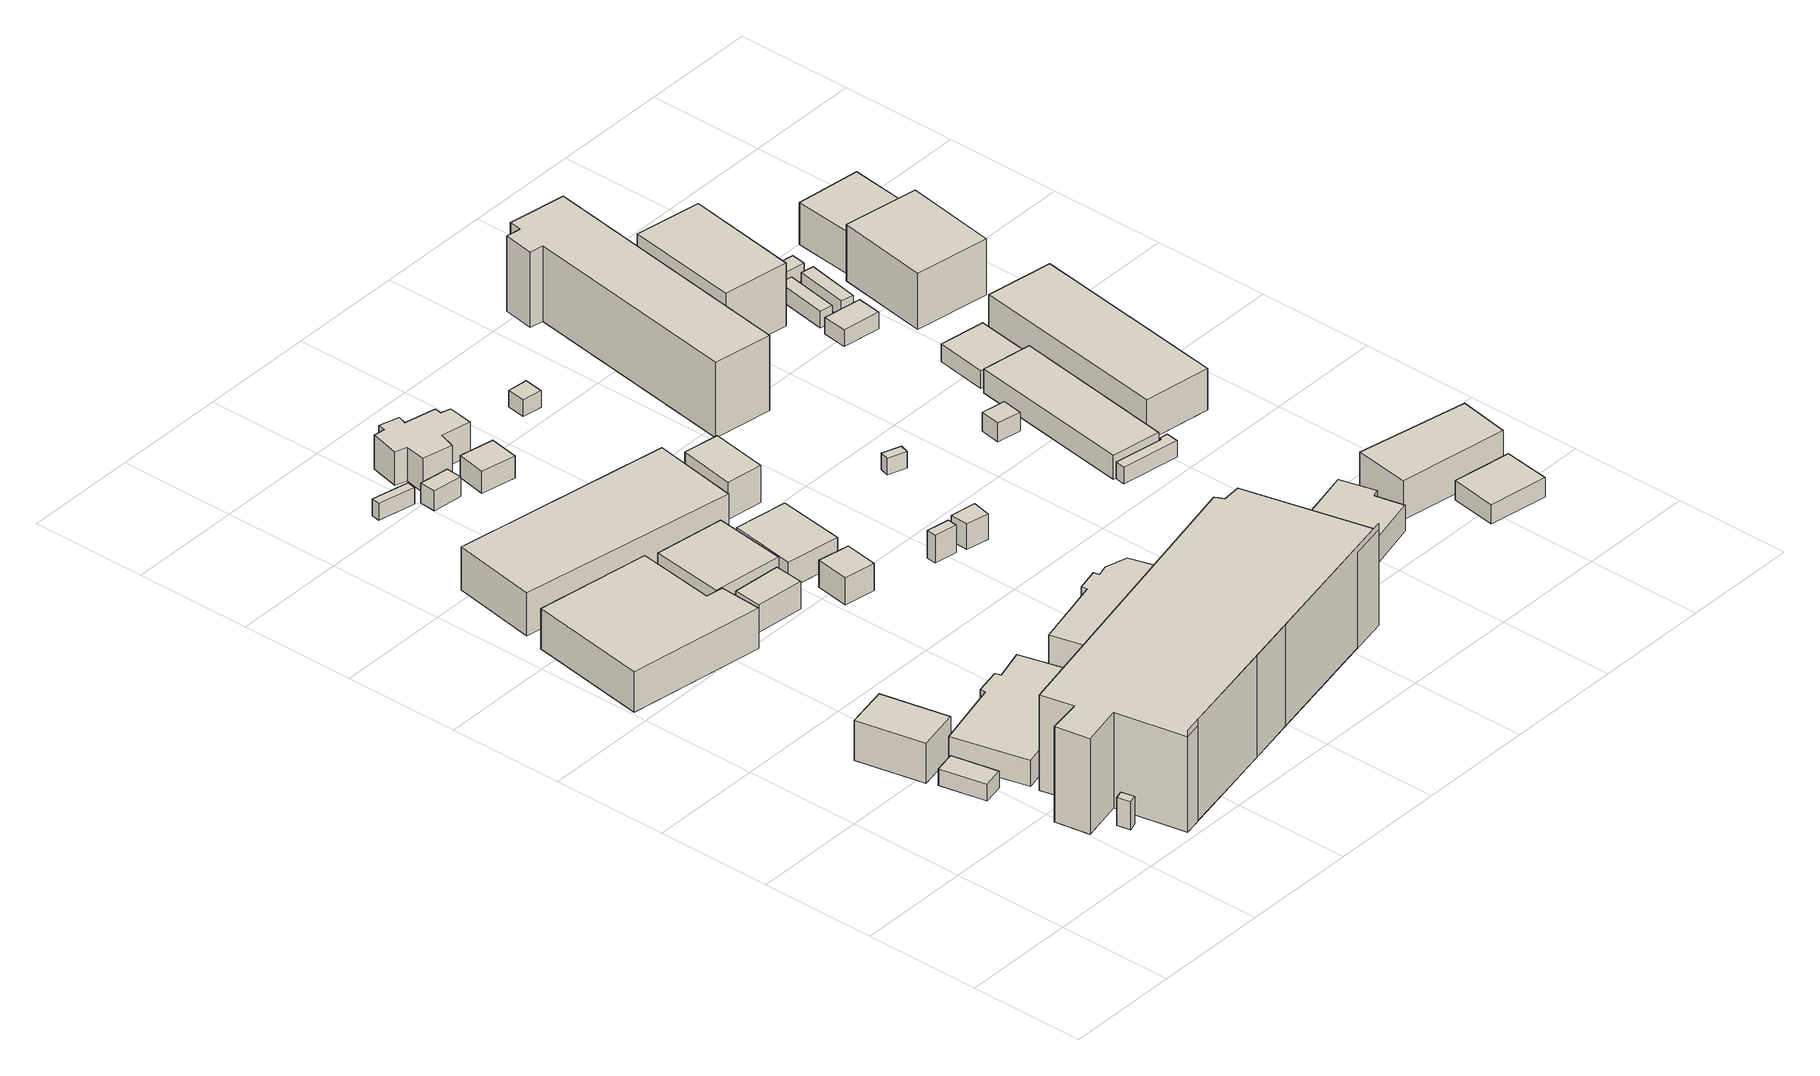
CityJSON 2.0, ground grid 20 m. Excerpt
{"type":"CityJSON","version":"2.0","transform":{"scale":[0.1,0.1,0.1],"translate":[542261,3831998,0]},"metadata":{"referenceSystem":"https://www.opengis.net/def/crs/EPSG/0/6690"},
"CityObjects":{
"building1":{"type":"Building","attributes":{"計測周辺長":23.93,"1/2500図郭":85,"区名":"大正区","町丁目名称":"船町２丁目","街区番号":1,"class":"3001","usage":"441","storeysAboveGround":2,"BuildingDetailAttribute.buildingRoofEdgeArea":31.12,"BuildingDetailAttribute.buildingStructureType":"610","BuildingDetailAttribute.buildingStructureOrgType":"2","BuildingDetailAttribute.detailedUsage":"1520","BuildingDetailAttribute.specifiedBuildingCoverageRate":0.6,"BuildingDetailAttribute.surveyYear":2017,"BuildingTsunamiRiskAttribute.description":"1","BuildingTsunamiRiskAttribute.rank":"2","BuildingTsunamiRiskAttribute.depth":1.37,"BuildingHighTideRiskAttribute.description":"1","BuildingHighTideRiskAttribute.rank":"3","BuildingHighTideRiskAttribute.depth":4.27,"BuildingIDAttribute.prefecture":"27","BuildingIDAttribute.city":"27108"},"geometry":[{"type":"Solid","lod":"1","boundaries":[[[[0,1,2,3]],[[2,4,5,3]],[[1,6,4,2]],[[0,7,6,1]],[[3,5,7,0]],[[4,6,7,5]]]]}]},
"building2":{"type":"Building","attributes":{"class":"3001","measuredHeight":5,"BuildingDetailAttribute.specifiedBuildingCoverageRate":0.6,"BuildingDetailAttribute.surveyYear":2017,"BuildingTsunamiRiskAttribute.description":"1","BuildingTsunamiRiskAttribute.rank":"2","BuildingTsunamiRiskAttribute.depth":1.36,"BuildingHighTideRiskAttribute.description":"1","BuildingHighTideRiskAttribute.rank":"3","BuildingHighTideRiskAttribute.depth":4.26,"BuildingIDAttribute.prefecture":"27","BuildingIDAttribute.city":"27108"},"geometry":[{"type":"Solid","lod":"1","boundaries":[[[[8,9,10,11]],[[10,12,13,11]],[[9,14,12,10]],[[8,15,14,9]],[[11,13,15,8]],[[12,14,15,13]]]]}]},
"building3":{"type":"Building","attributes":{"計測周辺長":39.22,"1/2500図郭":85,"区名":"大正区","町丁目名称":"船町２丁目","街区番号":1,"class":"3001","usage":"441","measuredHeight":7.2,"storeysAboveGround":2,"BuildingDetailAttribute.buildingRoofEdgeArea":91.5,"BuildingDetailAttribute.buildingStructureType":"610","BuildingDetailAttribute.buildingStructureOrgType":"2","BuildingDetailAttribute.detailedUsage":"1520","BuildingDetailAttribute.specifiedBuildingCoverageRate":0.6,"BuildingDetailAttribute.surveyYear":2017,"BuildingTsunamiRiskAttribute.description":"1","BuildingTsunamiRiskAttribute.rank":"2","BuildingTsunamiRiskAttribute.depth":1.56,"BuildingHighTideRiskAttribute.description":"1","BuildingHighTideRiskAttribute.rank":"3","BuildingHighTideRiskAttribute.depth":4.46,"BuildingIDAttribute.prefecture":"27","BuildingIDAttribute.city":"27108"},"geometry":[{"type":"Solid","lod":"1","boundaries":[[[[16,17,18,19]],[[18,20,21,19]],[[17,22,20,18]],[[16,23,22,17]],[[19,21,23,16]],[[20,22,23,21]]]]}]},
"building4":{"type":"Building","attributes":{"計測周辺長":89.55,"1/2500図郭":85,"区名":"大正区","町丁目名称":"船町１丁目","街区番号":3,"class":"3001","usage":"441","measuredHeight":7.2,"storeysAboveGround":1,"BuildingDetailAttribute.buildingRoofEdgeArea":453.62,"BuildingDetailAttribute.buildingStructureType":"610","BuildingDetailAttribute.buildingStructureOrgType":"2","BuildingDetailAttribute.detailedUsage":"1520","BuildingDetailAttribute.specifiedBuildingCoverageRate":0.6,"BuildingDetailAttribute.surveyYear":2017,"BuildingTsunamiRiskAttribute.description":"1","BuildingTsunamiRiskAttribute.rank":"2","BuildingTsunamiRiskAttribute.depth":1.7,"BuildingHighTideRiskAttribute.description":"1","BuildingHighTideRiskAttribute.rank":"3","BuildingHighTideRiskAttribute.depth":4.48,"BuildingIDAttribute.prefecture":"27","BuildingIDAttribute.city":"27108"},"geometry":[{"type":"Solid","lod":"1","boundaries":[[[[24,25,26,27,28,29]],[[28,30,31,29]],[[27,32,30,28]],[[26,33,32,27]],[[25,34,33,26]],[[24,35,34,25]],[[29,31,35,24]],[[30,32,33,34,35,31]]]]}]},
"building5":{"type":"Building","attributes":{"計測周辺長":74.8,"1/2500図郭":85,"区名":"大正区","町丁目名称":"船町２丁目","街区番号":1,"class":"3001","usage":"441","measuredHeight":4.7,"storeysAboveGround":1,"BuildingDetailAttribute.buildingRoofEdgeArea":314.78,"BuildingDetailAttribute.buildingStructureType":"610","BuildingDetailAttribute.buildingStructureOrgType":"2","BuildingDetailAttribute.detailedUsage":"1520","BuildingDetailAttribute.specifiedBuildingCoverageRate":0.6,"BuildingDetailAttribute.surveyYear":2017,"BuildingTsunamiRiskAttribute.description":"1","BuildingTsunamiRiskAttribute.rank":"2","BuildingTsunamiRiskAttribute.depth":1.48,"BuildingHighTideRiskAttribute.description":"1","BuildingHighTideRiskAttribute.rank":"3","BuildingHighTideRiskAttribute.depth":4.38,"BuildingIDAttribute.prefecture":"27","BuildingIDAttribute.city":"27108"},"geometry":[{"type":"Solid","lod":"1","boundaries":[[[[36,37,38,39,40,41,42,43]],[[42,44,45,43]],[[41,46,44,42]],[[40,47,46,41]],[[39,48,47,40]],[[38,49,48,39]],[[37,50,49,38]],[[36,51,50,37]],[[43,45,51,36]],[[44,46,47,48,49,50,51,45]]]]}]},
"building6":{"type":"Building","attributes":{"計測周辺長":26.89,"1/2500図郭":85,"区名":"大正区","町丁目名称":"船町１丁目","街区番号":3,"class":"3001","usage":"441","measuredHeight":5,"storeysAboveGround":1,"BuildingDetailAttribute.buildingRoofEdgeArea":41.88,"BuildingDetailAttribute.buildingStructureType":"610","BuildingDetailAttribute.buildingStructureOrgType":"2","BuildingDetailAttribute.detailedUsage":"1520","BuildingDetailAttribute.specifiedBuildingCoverageRate":0.6,"BuildingDetailAttribute.surveyYear":2017,"BuildingTsunamiRiskAttribute.description":"1","BuildingTsunamiRiskAttribute.rank":"2","BuildingTsunamiRiskAttribute.depth":1.67,"BuildingHighTideRiskAttribute.description":"1","BuildingHighTideRiskAttribute.rank":"3","BuildingHighTideRiskAttribute.depth":4.57,"BuildingIDAttribute.prefecture":"27","BuildingIDAttribute.city":"27108"},"geometry":[{"type":"Solid","lod":"1","boundaries":[[[[52,53,54,55]],[[54,56,57,55]],[[53,58,56,54]],[[52,59,58,53]],[[55,57,59,52]],[[56,58,59,57]]]]}]},
"building7":{"type":"Building","attributes":{"計測周辺長":107.49,"1/2500図郭":85,"区名":"大正区","町丁目名称":"船町１丁目","街区番号":3,"class":"3001","usage":"441","measuredHeight":7.7,"storeysAboveGround":2,"BuildingDetailAttribute.buildingRoofEdgeArea":584.16,"BuildingDetailAttribute.buildingStructureType":"610","BuildingDetailAttribute.buildingStructureOrgType":"2","BuildingDetailAttribute.detailedUsage":"1520","BuildingDetailAttribute.specifiedBuildingCoverageRate":0.6,"BuildingDetailAttribute.surveyYear":2017,"BuildingTsunamiRiskAttribute.description":"1","BuildingTsunamiRiskAttribute.rank":"2","BuildingTsunamiRiskAttribute.depth":1.62,"BuildingHighTideRiskAttribute.description":"1","BuildingHighTideRiskAttribute.rank":"3","BuildingHighTideRiskAttribute.depth":4.53,"BuildingIDAttribute.prefecture":"27","BuildingIDAttribute.city":"27108"},"geometry":[{"type":"Solid","lod":"1","boundaries":[[[[60,61,62,63]],[[62,64,65,63]],[[61,66,64,62]],[[60,67,66,61]],[[63,65,67,60]],[[64,66,67,65]]]]}]},
"building8":{"type":"Building","attributes":{"計測周辺長":16.38,"1/2500図郭":85,"区名":"大正区","町丁目名称":"船町１丁目","街区番号":3,"class":"3001","usage":"441","storeysAboveGround":1,"BuildingDetailAttribute.buildingRoofEdgeArea":10.12,"BuildingDetailAttribute.buildingStructureType":"610","BuildingDetailAttribute.buildingStructureOrgType":"2","BuildingDetailAttribute.detailedUsage":"1520","BuildingDetailAttribute.specifiedBuildingCoverageRate":0.6,"BuildingDetailAttribute.surveyYear":2017,"BuildingTsunamiRiskAttribute.description":"1","BuildingTsunamiRiskAttribute.rank":"2","BuildingTsunamiRiskAttribute.depth":1.6,"BuildingHighTideRiskAttribute.description":"1","BuildingHighTideRiskAttribute.rank":"3","BuildingHighTideRiskAttribute.depth":4.5,"BuildingIDAttribute.prefecture":"27","BuildingIDAttribute.city":"27108"},"geometry":[{"type":"Solid","lod":"1","boundaries":[[[[68,69,70,71]],[[70,72,73,71]],[[69,74,72,70]],[[68,75,74,69]],[[71,73,75,68]],[[72,74,75,73]]]]}]},
"building9":{"type":"Building","attributes":{"計測周辺長":641.02,"1/2500図郭":85,"区名":"大正区","町丁目名称":"船町２丁目","街区番号":1,"class":"3001","usage":"441","measuredHeight":17.2,"storeysAboveGround":3,"BuildingDetailAttribute.buildingRoofEdgeArea":15119.67,"BuildingDetailAttribute.buildingStructureType":"610","BuildingDetailAttribute.buildingStructureOrgType":"2","BuildingDetailAttribute.detailedUsage":"1520","BuildingDetailAttribute.specifiedBuildingCoverageRate":0.6,"BuildingDetailAttribute.surveyYear":2017,"BuildingTsunamiRiskAttribute.description":"1","BuildingTsunamiRiskAttribute.rank":"2","BuildingTsunamiRiskAttribute.depth":1.65,"BuildingHighTideRiskAttribute.description":"1","BuildingHighTideRiskAttribute.rank":"3","BuildingHighTideRiskAttribute.depth":4.53,"BuildingIDAttribute.prefecture":"27","BuildingIDAttribute.city":"27108"},"geometry":[{"type":"Solid","lod":"1","boundaries":[[[[76,77,78,79,80,81,82,83,84,85]],[[84,86,87,85]],[[83,88,86,84]],[[82,89,88,83]],[[81,90,89,82]],[[80,91,90,81]],[[79,92,91,80]],[[78,93,92,79]],[[77,94,93,78]],[[76,95,94,77]],[[85,87,95,76]],[[86,88,89,90,91,92,93,94,95,87]]]]}]},
"building10":{"type":"Building","attributes":{"計測周辺長":49.99,"1/2500図郭":85,"区名":"大正区","町丁目名称":"船町１丁目","街区番号":3,"class":"3001","usage":"441","measuredHeight":5.9,"storeysAboveGround":1,"BuildingDetailAttribute.buildingRoofEdgeArea":156.19,"BuildingDetailAttribute.buildingStructureType":"610","BuildingDetailAttribute.buildingStructureOrgType":"2","BuildingDetailAttribute.detailedUsage":"1520","BuildingDetailAttribute.specifiedBuildingCoverageRate":0.6,"BuildingDetailAttribute.surveyYear":2017,"BuildingTsunamiRiskAttribute.description":"1","BuildingTsunamiRiskAttribute.rank":"2","BuildingTsunamiRiskAttribute.depth":1.7,"BuildingHighTideRiskAttribute.description":"1","BuildingHighTideRiskAttribute.rank":"3","BuildingHighTideRiskAttribute.depth":4.6,"BuildingIDAttribute.prefecture":"27","BuildingIDAttribute.city":"27108"},"geometry":[{"type":"Solid","lod":"1","boundaries":[[[[96,97,98,99]],[[98,100,101,99]],[[97,102,100,98]],[[96,103,102,97]],[[99,101,103,96]],[[100,102,103,101]]]]}]},
"building11":{"type":"Building","attributes":{"計測周辺長":641.02,"1/2500図郭":85,"区名":"大正区","町丁目名称":"船町２丁目","街区番号":1,"class":"3001","usage":"441","measuredHeight":18.2,"storeysAboveGround":3,"BuildingDetailAttribute.buildingRoofEdgeArea":15119.67,"BuildingDetailAttribute.buildingStructureType":"610","BuildingDetailAttribute.buildingStructureOrgType":"2","BuildingDetailAttribute.detailedUsage":"1520","BuildingDetailAttribute.specifiedBuildingCoverageRate":0.6,"BuildingDetailAttribute.surveyYear":2017,"BuildingTsunamiRiskAttribute.description":"1","BuildingTsunamiRiskAttribute.rank":"2","BuildingTsunamiRiskAttribute.depth":1.59,"BuildingHighTideRiskAttribute.description":"1","BuildingHighTideRiskAttribute.rank":"3","BuildingHighTideRiskAttribute.depth":4.49,"BuildingIDAttribute.prefecture":"27","BuildingIDAttribute.city":"27108"},"geometry":[{"type":"Solid","lod":"1","boundaries":[[[[104,105,106,107]],[[106,108,109,107]],[[105,110,108,106]],[[104,111,110,105]],[[107,109,111,104]],[[108,110,111,109]]]]}]},
"building12":{"type":"Building","attributes":{"計測周辺長":16.13,"1/2500図郭":85,"区名":"大正区","町丁目名称":"船町１丁目","街区番号":3,"class":"3001","usage":"441","measuredHeight":3.6,"storeysAboveGround":1,"BuildingDetailAttribute.buildingRoofEdgeArea":14.62,"BuildingDetailAttribute.buildingStructureType":"610","BuildingDetailAttribute.buildingStructureOrgType":"2","BuildingDetailAttribute.detailedUsage":"1520","BuildingDetailAttribute.specifiedBuildingCoverageRate":0.6,"BuildingDetailAttribute.surveyYear":2017,"BuildingTsunamiRiskAttribute.description":"1","BuildingTsunamiRiskAttribute.rank":"2","BuildingTsunamiRiskAttribute.depth":1.6,"BuildingHighTideRiskAttribute.description":"1","BuildingHighTideRiskAttribute.rank":"3","BuildingHighTideRiskAttribute.depth":4.5,"BuildingIDAttribute.prefecture":"27","BuildingIDAttribute.city":"27108"},"geometry":[{"type":"Solid","lod":"1","boundaries":[[[[112,113,114,115]],[[114,116,117,115]],[[113,118,116,114]],[[112,119,118,113]],[[115,117,119,112]],[[116,118,119,117]]]]}]},
"building13":{"type":"Building","attributes":{"計測周辺長":22.85,"1/2500図郭":85,"区名":"大正区","町丁目名称":"船町１丁目","街区番号":3,"class":"3001","usage":"441","measuredHeight":4.9,"storeysAboveGround":1,"BuildingDetailAttribute.buildingRoofEdgeArea":32.62,"BuildingDetailAttribute.buildingStructureType":"610","BuildingDetailAttribute.buildingStructureOrgType":"2","BuildingDetailAttribute.detailedUsage":"1520","BuildingDetailAttribute.specifiedBuildingCoverageRate":0.6,"BuildingDetailAttribute.surveyYear":2017,"BuildingTsunamiRiskAttribute.description":"1","BuildingTsunamiRiskAttribute.rank":"2","BuildingTsunamiRiskAttribute.depth":1.93,"BuildingHighTideRiskAttribute.description":"1","BuildingHighTideRiskAttribute.rank":"3","BuildingHighTideRiskAttribute.depth":4.83,"BuildingIDAttribute.prefecture":"27","BuildingIDAttribute.city":"27108"},"geometry":[{"type":"Solid","lod":"1","boundaries":[[[[120,121,122,123]],[[122,124,125,123]],[[121,126,124,122]],[[120,127,126,121]],[[123,125,127,120]],[[124,126,127,125]]]]}]},
"building14":{"type":"Building","attributes":{"計測周辺長":42.29,"1/2500図郭":85,"区名":"大正区","町丁目名称":"船町１丁目","街区番号":3,"class":"3001","usage":"441","measuredHeight":4.7,"storeysAboveGround":1,"BuildingDetailAttribute.buildingRoofEdgeArea":110.62,"BuildingDetailAttribute.buildingStructureType":"610","BuildingDetailAttribute.buildingStructureOrgType":"2","BuildingDetailAttribute.detailedUsage":"1520","BuildingDetailAttribute.specifiedBuildingCoverageRate":0.6,"BuildingDetailAttribute.surveyYear":2017,"BuildingTsunamiRiskAttribute.description":"1","BuildingTsunamiRiskAttribute.rank":"2","BuildingTsunamiRiskAttribute.depth":1.6,"BuildingHighTideRiskAttribute.description":"1","BuildingHighTideRiskAttribute.rank":"3","BuildingHighTideRiskAttribute.depth":4.49,"BuildingIDAttribute.prefecture":"27","BuildingIDAttribute.city":"27108"},"geometry":[{"type":"Solid","lod":"1","boundaries":[[[[128,129,130,131]],[[130,132,133,131]],[[129,134,132,130]],[[128,135,134,129]],[[131,133,135,128]],[[132,134,135,133]]]]}]},
"building15":{"type":"Building","attributes":{"計測周辺長":68.04,"1/2500図郭":85,"区名":"大正区","町丁目名称":"船町２丁目","街区番号":1,"class":"3001","usage":"441","measuredHeight":7,"storeysAboveGround":2,"BuildingDetailAttribute.buildingRoofEdgeArea":249.75,"BuildingDetailAttribute.buildingStructureType":"610","BuildingDetailAttribute.buildingStructureOrgType":"2","BuildingDetailAttribute.detailedUsage":"1520","BuildingDetailAttribute.specifiedBuildingCoverageRate":0.6,"BuildingDetailAttribute.surveyYear":2017,"BuildingTsunamiRiskAttribute.description":"1","BuildingTsunamiRiskAttribute.rank":"2","BuildingTsunamiRiskAttribute.depth":1.68,"BuildingHighTideRiskAttribute.description":"1","BuildingHighTideRiskAttribute.rank":"3","BuildingHighTideRiskAttribute.depth":4.58,"BuildingIDAttribute.prefecture":"27","BuildingIDAttribute.city":"27108"},"geometry":[{"type":"Solid","lod":"1","boundaries":[[[[136,137,138,139,140,141,142,143,144]],[[143,145,146,144]],[[142,147,145,143]],[[141,148,147,142]],[[140,149,148,141]],[[139,150,149,140]],[[138,151,150,139]],[[137,152,151,138]],[[136,153,152,137]],[[144,146,153,136]],[[145,147,148,149,150,151,152,153,146]]]]}]},
"building16":{"type":"Building","attributes":{"計測周辺長":46.1,"1/2500図郭":85,"区名":"大正区","町丁目名称":"船町１丁目","街区番号":3,"class":"3001","usage":"441","measuredHeight":6.1,"storeysAboveGround":1,"BuildingDetailAttribute.buildingRoofEdgeArea":94.94,"BuildingDetailAttribute.buildingStructureType":"610","BuildingDetailAttribute.buildingStructureOrgType":"2","BuildingDetailAttribute.detailedUsage":"1520","BuildingDetailAttribute.specifiedBuildingCoverageRate":0.6,"BuildingDetailAttribute.surveyYear":2017,"BuildingTsunamiRiskAttribute.description":"1","BuildingTsunamiRiskAttribute.rank":"2","BuildingTsunamiRiskAttribute.depth":1.5,"BuildingHighTideRiskAttribute.description":"1","BuildingHighTideRiskAttribute.rank":"3","BuildingHighTideRiskAttribute.depth":4.39,"BuildingIDAttribute.prefecture":"27","BuildingIDAttribute.city":"27108"},"geometry":[{"type":"Solid","lod":"1","boundaries":[[[[154,155,156,157,158,159,160,161,162,163,164,165,166,167]],[[166,168,169,167]],[[165,170,168,166]],[[164,171,170,165]],[[163,172,171,164]],[[162,173,172,163]],[[161,174,173,162]],[[160,175,174,161]],[[159,176,175,160]],[[158,177,176,159]],[[157,178,177,158]],[[156,179,178,157]],[[155,180,179,156]],[[154,181,180,155]],[[167,169,181,154]],[[168,170,171,172,173,174,175,176,177,178,179,180,181,169]]]]}]},
"building17":{"type":"Building","attributes":{"計測周辺長":22.46,"1/2500図郭":85,"区名":"大正区","町丁目名称":"船町１丁目","街区番号":3,"class":"3001","usage":"441","measuredHeight":4,"storeysAboveGround":1,"BuildingDetailAttribute.buildingRoofEdgeArea":31.25,"BuildingDetailAttribute.buildingStructureType":"610","BuildingDetailAttribute.buildingStructureOrgType":"2","BuildingDetailAttribute.detailedUsage":"1520","BuildingDetailAttribute.specifiedBuildingCoverageRate":0.6,"BuildingDetailAttribute.surveyYear":2017,"BuildingTsunamiRiskAttribute.description":"1","BuildingTsunamiRiskAttribute.rank":"2","BuildingTsunamiRiskAttribute.depth":1.47,"BuildingHighTideRiskAttribute.description":"1","BuildingHighTideRiskAttribute.rank":"3","BuildingHighTideRiskAttribute.depth":4.36,"BuildingIDAttribute.prefecture":"27","BuildingIDAttribute.city":"27108"},"geometry":[{"type":"Solid","lod":"1","boundaries":[[[[182,183,184,185]],[[184,186,187,185]],[[183,188,186,184]],[[182,189,188,183]],[[185,187,189,182]],[[186,188,189,187]]]]}]},
"building18":{"type":"Building","attributes":{"計測周辺長":11.67,"1/2500図郭":85,"区名":"大正区","町丁目名称":"船町１丁目","街区番号":3,"class":"3001","usage":"441","measuredHeight":4.9,"storeysAboveGround":1,"BuildingDetailAttribute.buildingRoofEdgeArea":7.19,"BuildingDetailAttribute.buildingStructureType":"610","BuildingDetailAttribute.buildingStructureOrgType":"2","BuildingDetailAttribute.detailedUsage":"1520","BuildingDetailAttribute.specifiedBuildingCoverageRate":0.6,"BuildingDetailAttribute.surveyYear":2017,"BuildingTsunamiRiskAttribute.description":"1","BuildingTsunamiRiskAttribute.rank":"2","BuildingTsunamiRiskAttribute.depth":1.78,"BuildingHighTideRiskAttribute.description":"1","BuildingHighTideRiskAttribute.rank":"3","BuildingHighTideRiskAttribute.depth":4.67,"BuildingIDAttribute.prefecture":"27","BuildingIDAttribute.city":"27108"},"geometry":[{"type":"Solid","lod":"1","boundaries":[[[[190,191,192,193]],[[192,194,195,193]],[[191,196,194,192]],[[190,197,196,191]],[[193,195,197,190]],[[194,196,197,195]]]]}]},
"building19":{"type":"Building","attributes":{"計測周辺長":32.47,"1/2500図郭":85,"区名":"大正区","町丁目名称":"船町１丁目","街区番号":3,"class":"3001","usage":"441","measuredHeight":6.7,"storeysAboveGround":1,"BuildingDetailAttribute.buildingRoofEdgeArea":62.69,"BuildingDetailAttribute.buildingStructureType":"610","BuildingDetailAttribute.buildingStructureOrgType":"2","BuildingDetailAttribute.detailedUsage":"1520","BuildingDetailAttribute.specifiedBuildingCoverageRate":0.6,"BuildingDetailAttribute.surveyYear":2017,"BuildingTsunamiRiskAttribute.description":"1","BuildingTsunamiRiskAttribute.rank":"2","BuildingTsunamiRiskAttribute.depth":1.58,"BuildingHighTideRiskAttribute.description":"1","BuildingHighTideRiskAttribute.rank":"3","BuildingHighTideRiskAttribute.depth":4.47,"BuildingIDAttribute.prefecture":"27","BuildingIDAttribute.city":"27108"},"geometry":[{"type":"Solid","lod":"1","boundaries":[[[[198,199,200,201]],[[200,202,203,201]],[[199,204,202,200]],[[198,205,204,199]],[[201,203,205,198]],[[202,204,205,203]]]]}]},
"building20":{"type":"Building","attributes":{"計測周辺長":20.7,"1/2500図郭":85,"区名":"大正区","町丁目名称":"船町２丁目","街区番号":1,"class":"3001","usage":"441","measuredHeight":3.3,"storeysAboveGround":1,"BuildingDetailAttribute.buildingRoofEdgeArea":23.75,"BuildingDetailAttribute.buildingStructureType":"610","BuildingDetailAttribute.buildingStructureOrgType":"2","BuildingDetailAttribute.detailedUsage":"1520","BuildingDetailAttribute.specifiedBuildingCoverageRate":0.6,"BuildingDetailAttribute.surveyYear":2017,"BuildingTsunamiRiskAttribute.description":"1","BuildingTsunamiRiskAttribute.rank":"2","BuildingTsunamiRiskAttribute.depth":1.94,"BuildingHighTideRiskAttribute.description":"1","BuildingHighTideRiskAttribute.rank":"3","BuildingHighTideRiskAttribute.depth":4.83,"BuildingIDAttribute.prefecture":"27","BuildingIDAttribute.city":"27108"},"geometry":[{"type":"Solid","lod":"1","boundaries":[[[[206,207,208,209]],[[208,210,211,209]],[[207,212,210,208]],[[206,213,212,207]],[[209,211,213,206]],[[210,212,213,211]]]]}]},
"building21":{"type":"Building","attributes":{"計測周辺長":15.23,"1/2500図郭":85,"区名":"大正区","町丁目名称":"船町１丁目","街区番号":3,"class":"3001","usage":"441","measuredHeight":4.5,"storeysAboveGround":1,"BuildingDetailAttribute.buildingRoofEdgeArea":14.19,"BuildingDetailAttribute.buildingStructureType":"610","BuildingDetailAttribute.buildingStructureOrgType":"2","BuildingDetailAttribute.detailedUsage":"1520","BuildingDetailAttribute.specifiedBuildingCoverageRate":0.6,"BuildingDetailAttribute.surveyYear":2017,"BuildingTsunamiRiskAttribute.description":"1","BuildingTsunamiRiskAttribute.rank":"2","BuildingTsunamiRiskAttribute.depth":1.91,"BuildingHighTideRiskAttribute.description":"1","BuildingHighTideRiskAttribute.rank":"3","BuildingHighTideRiskAttribute.depth":4.8,"BuildingIDAttribute.prefecture":"27","BuildingIDAttribute.city":"27108"},"geometry":[{"type":"Solid","lod":"1","boundaries":[[[[214,215,216,217]],[[216,218,219,217]],[[215,220,218,216]],[[214,221,220,215]],[[217,219,221,214]],[[218,220,221,219]]]]}]},
"building22":{"type":"Building","attributes":{"計測周辺長":13.65,"1/2500図郭":85,"区名":"大正区","町丁目名称":"船町１丁目","街区番号":3,"class":"3001","usage":"441","storeysAboveGround":1,"BuildingDetailAttribute.buildingRoofEdgeArea":11.62,"BuildingDetailAttribute.buildingStructureType":"610","BuildingDetailAttribute.buildingStructureOrgType":"2","BuildingDetailAttribute.detailedUsage":"1520","BuildingDetailAttribute.specifiedBuildingCoverageRate":0.6,"BuildingDetailAttribute.surveyYear":2017,"BuildingTsunamiRiskAttribute.description":"1","BuildingTsunamiRiskAttribute.rank":"2","BuildingTsunamiRiskAttribute.depth":1.6,"BuildingHighTideRiskAttribute.description":"1","BuildingHighTideRiskAttribute.rank":"3","BuildingHighTideRiskAttribute.depth":4.49,"BuildingIDAttribute.prefecture":"27","BuildingIDAttribute.city":"27108"},"geometry":[{"type":"Solid","lod":"1","boundaries":[[[[222,223,224,225]],[[224,226,227,225]],[[223,228,226,224]],[[222,229,228,223]],[[225,227,229,222]],[[226,228,229,227]]]]}]},
"building23":{"type":"Building","attributes":{"class":"3001","BuildingDetailAttribute.specifiedBuildingCoverageRate":0.6,"BuildingDetailAttribute.surveyYear":2017,"BuildingTsunamiRiskAttribute.description":"1","BuildingTsunamiRiskAttribute.rank":"2","BuildingTsunamiRiskAttribute.depth":1.82,"BuildingHighTideRiskAttribute.description":"1","BuildingHighTideRiskAttribute.rank":"3","BuildingHighTideRiskAttribute.depth":4.71,"BuildingIDAttribute.prefecture":"27","BuildingIDAttribute.city":"27108"},"geometry":[{"type":"Solid","lod":"1","boundaries":[[[[230,231,232,233]],[[232,234,235,233]],[[231,236,234,232]],[[230,237,236,231]],[[233,235,237,230]],[[234,236,237,235]]]]}]},
"building24":{"type":"Building","attributes":{"計測周辺長":50.75,"1/2500図郭":85,"区名":"大正区","町丁目名称":"船町２丁目","街区番号":1,"class":"3001","usage":"441","measuredHeight":4.8,"storeysAboveGround":2,"BuildingDetailAttribute.buildingRoofEdgeArea":131.42,"BuildingDetailAttribute.buildingStructureType":"610","BuildingDetailAttribute.buildingStructureOrgType":"2","BuildingDetailAttribute.detailedUsage":"1520","BuildingDetailAttribute.specifiedBuildingCoverageRate":0.6,"BuildingDetailAttribute.surveyYear":2017,"BuildingTsunamiRiskAttribute.description":"1","BuildingTsunamiRiskAttribute.rank":"2","BuildingTsunamiRiskAttribute.depth":1.45,"BuildingHighTideRiskAttribute.description":"1","BuildingHighTideRiskAttribute.rank":"3","BuildingHighTideRiskAttribute.depth":4.35,"BuildingIDAttribute.prefecture":"27","BuildingIDAttribute.city":"27108"},"geometry":[{"type":"Solid","lod":"1","boundaries":[[[[238,239,240,241,242,243,244,245,246,247]],[[246,248,249,247]],[[245,250,248,246]],[[244,251,250,245]],[[243,252,251,244]],[[242,253,252,243]],[[241,254,253,242]],[[240,255,254,241]],[[239,256,255,240]],[[238,257,256,239]],[[247,249,257,238]],[[248,250,251,252,253,254,255,256,257,249]]]]}]},
"building25":{"type":"Building","attributes":{"計測周辺長":118.14,"1/2500図郭":85,"区名":"大正区","町丁目名称":"船町１丁目","街区番号":3,"class":"3002","usage":"441","measuredHeight":13.6,"storeysAboveGround":2,"BuildingDetailAttribute.buildingRoofEdgeArea":496.02,"BuildingDetailAttribute.buildingStructureType":"610","BuildingDetailAttribute.buildingStructureOrgType":"2","BuildingDetailAttribute.detailedUsage":"1520","BuildingDetailAttribute.specifiedBuildingCoverageRate":0.6,"BuildingDetailAttribute.surveyYear":2017,"BuildingTsunamiRiskAttribute.description":"1","BuildingTsunamiRiskAttribute.rank":"2","BuildingTsunamiRiskAttribute.depth":1.77,"BuildingHighTideRiskAttribute.description":"1","BuildingHighTideRiskAttribute.rank":"3","BuildingHighTideRiskAttribute.depth":4.71,"BuildingIDAttribute.prefecture":"27","BuildingIDAttribute.city":"27108"},"geometry":[{"type":"Solid","lod":"1","boundaries":[[[[258,259,260,261,262,263,264,265]],[[264,266,267,265]],[[263,268,266,264]],[[262,269,268,263]],[[261,270,269,262]],[[260,271,270,261]],[[259,272,271,260]],[[258,273,272,259]],[[265,267,273,258]],[[266,268,269,270,271,272,273,267]]]]}]},
"building26":{"type":"Building","attributes":{"計測周辺長":15.76,"1/2500図郭":85,"区名":"大正区","町丁目名称":"船町１丁目","街区番号":3,"class":"3001","usage":"441","measuredHeight":3.4,"storeysAboveGround":1,"BuildingDetailAttribute.buildingRoofEdgeArea":15.44,"BuildingDetailAttribute.buildingStructureType":"610","BuildingDetailAttribute.buildingStructureOrgType":"2","BuildingDetailAttribute.detailedUsage":"1520","BuildingDetailAttribute.specifiedBuildingCoverageRate":0.6,"BuildingDetailAttribute.surveyYear":2017,"BuildingTsunamiRiskAttribute.description":"1","BuildingTsunamiRiskAttribute.rank":"2","BuildingTsunamiRiskAttribute.depth":1.62,"BuildingHighTideRiskAttribute.description":"1","BuildingHighTideRiskAttribute.rank":"3","BuildingHighTideRiskAttribute.depth":4.5,"BuildingIDAttribute.prefecture":"27","BuildingIDAttribute.city":"27108"},"geometry":[{"type":"Solid","lod":"1","boundaries":[[[[274,275,276,277]],[[276,278,279,277]],[[275,280,278,276]],[[274,281,280,275]],[[277,279,281,274]],[[278,280,281,279]]]]}]},
"building27":{"type":"Building","attributes":{"class":"3001","BuildingDetailAttribute.specifiedBuildingCoverageRate":0.6,"BuildingDetailAttribute.surveyYear":2017,"BuildingTsunamiRiskAttribute.description":"1","BuildingTsunamiRiskAttribute.rank":"2","BuildingTsunamiRiskAttribute.depth":1.99,"BuildingHighTideRiskAttribute.description":"1","BuildingHighTideRiskAttribute.rank":"3","BuildingHighTideRiskAttribute.depth":4.89,"BuildingIDAttribute.prefecture":"27","BuildingIDAttribute.city":"27108"},"geometry":[{"type":"Solid","lod":"1","boundaries":[[[[282,283,284,285,286,287]],[[286,288,289,287]],[[285,290,288,286]],[[284,291,290,285]],[[283,292,291,284]],[[282,293,292,283]],[[287,289,293,282]],[[288,290,291,292,293,289]]]]}]},
"building28":{"type":"Building","attributes":{"計測周辺長":83.6,"1/2500図郭":85,"区名":"大正区","町丁目名称":"船町１丁目","街区番号":3,"class":"3001","usage":"441","measuredHeight":4.2,"storeysAboveGround":1,"BuildingDetailAttribute.buildingRoofEdgeArea":298.12,"BuildingDetailAttribute.buildingStructureType":"610","BuildingDetailAttribute.buildingStructureOrgType":"2","BuildingDetailAttribute.detailedUsage":"1520","BuildingDetailAttribute.specifiedBuildingCoverageRate":0.6,"BuildingDetailAttribute.surveyYear":2017,"BuildingTsunamiRiskAttribute.description":"1","BuildingTsunamiRiskAttribute.rank":"2","BuildingTsunamiRiskAttribute.depth":1.87,"BuildingHighTideRiskAttribute.description":"1","BuildingHighTideRiskAttribute.rank":"3","BuildingHighTideRiskAttribute.depth":4.76,"BuildingIDAttribute.prefecture":"27","BuildingIDAttribute.city":"27108"},"geometry":[{"type":"Solid","lod":"1","boundaries":[[[[294,295,296,297]],[[296,298,299,297]],[[295,300,298,296]],[[294,301,300,295]],[[297,299,301,294]],[[298,300,301,299]]]]}]},
"building29":{"type":"Building","attributes":{"計測周辺長":62.88,"1/2500図郭":85,"区名":"大正区","町丁目名称":"船町１丁目","街区番号":3,"class":"3001","usage":"441","measuredHeight":11.4,"storeysAboveGround":1,"BuildingDetailAttribute.buildingRoofEdgeArea":230.75,"BuildingDetailAttribute.buildingStructureType":"610","BuildingDetailAttribute.buildingStructureOrgType":"2","BuildingDetailAttribute.detailedUsage":"1520","BuildingDetailAttribute.specifiedBuildingCoverageRate":0.6,"BuildingDetailAttribute.surveyYear":2017,"BuildingTsunamiRiskAttribute.description":"1","BuildingTsunamiRiskAttribute.rank":"2","BuildingTsunamiRiskAttribute.depth":1.89,"BuildingHighTideRiskAttribute.description":"1","BuildingHighTideRiskAttribute.rank":"3","BuildingHighTideRiskAttribute.depth":4.84,"BuildingIDAttribute.prefecture":"27","BuildingIDAttribute.city":"27108"},"geometry":[{"type":"Solid","lod":"1","boundaries":[[[[302,303,304,305]],[[304,306,307,305]],[[303,308,306,304]],[[302,309,308,303]],[[305,307,309,302]],[[306,308,309,307]]]]}]},
"building30":{"type":"Building","attributes":{"計測周辺長":36.99,"1/2500図郭":85,"区名":"大正区","町丁目名称":"船町２丁目","街区番号":1,"class":"3001","usage":"441","measuredHeight":3.5,"storeysAboveGround":2,"BuildingDetailAttribute.buildingRoofEdgeArea":84.19,"BuildingDetailAttribute.buildingStructureType":"610","BuildingDetailAttribute.buildingStructureOrgType":"2","BuildingDetailAttribute.detailedUsage":"1520","BuildingDetailAttribute.specifiedBuildingCoverageRate":0.6,"BuildingDetailAttribute.surveyYear":2017,"BuildingTsunamiRiskAttribute.description":"1","BuildingTsunamiRiskAttribute.rank":"2","BuildingTsunamiRiskAttribute.depth":1.56,"BuildingHighTideRiskAttribute.description":"1","BuildingHighTideRiskAttribute.rank":"3","BuildingHighTideRiskAttribute.depth":4.45,"BuildingIDAttribute.prefecture":"27","BuildingIDAttribute.city":"27108"},"geometry":[{"type":"Solid","lod":"1","boundaries":[[[[310,311,312,313]],[[312,314,315,313]],[[311,316,314,312]],[[310,317,316,311]],[[313,315,317,310]],[[314,316,317,315]]]]}]},
"building31":{"type":"Building","attributes":{"計測周辺長":57.47,"1/2500図郭":85,"区名":"大正区","町丁目名称":"船町２丁目","街区番号":1,"class":"3001","usage":"441","measuredHeight":7.1,"storeysAboveGround":2,"BuildingDetailAttribute.buildingRoofEdgeArea":180.3,"BuildingDetailAttribute.buildingStructureType":"610","BuildingDetailAttribute.buildingStructureOrgType":"2","BuildingDetailAttribute.detailedUsage":"1520","BuildingDetailAttribute.specifiedBuildingCoverageRate":0.6,"BuildingDetailAttribute.surveyYear":2017,"BuildingTsunamiRiskAttribute.description":"1","BuildingTsunamiRiskAttribute.rank":"2","BuildingTsunamiRiskAttribute.depth":1.68,"BuildingHighTideRiskAttribute.description":"1","BuildingHighTideRiskAttribute.rank":"3","BuildingHighTideRiskAttribute.depth":4.57,"BuildingIDAttribute.prefecture":"27","BuildingIDAttribute.city":"27108"},"geometry":[{"type":"Solid","lod":"1","boundaries":[[[[318,319,320,321]],[[320,322,323,321]],[[319,324,322,320]],[[318,325,324,319]],[[321,323,325,318]],[[322,324,325,323]]]]}]},
"building32":{"type":"Building","attributes":{"class":"3001","measuredHeight":3.2,"BuildingDetailAttribute.specifiedBuildingCoverageRate":0.6,"BuildingDetailAttribute.surveyYear":2017,"BuildingTsunamiRiskAttribute.description":"1","BuildingTsunamiRiskAttribute.rank":"2","BuildingTsunamiRiskAttribute.depth":1.82,"BuildingHighTideRiskAttribute.description":"1","BuildingHighTideRiskAttribute.rank":"3","BuildingHighTideRiskAttribute.depth":4.71,"BuildingIDAttribute.prefecture":"27","BuildingIDAttribute.city":"27108"},"geometry":[{"type":"Solid","lod":"1","boundaries":[[[[326,327,328,329]],[[328,330,331,329]],[[327,332,330,328]],[[326,333,332,327]],[[329,331,333,326]],[[330,332,333,331]]]]}]},
"building33":{"type":"Building","attributes":{"計測周辺長":21.93,"1/2500図郭":85,"区名":"大正区","町丁目名称":"船町１丁目","街区番号":3,"class":"3001","usage":"441","storeysAboveGround":2,"BuildingDetailAttribute.buildingRoofEdgeArea":28.4,"BuildingDetailAttribute.buildingStructureType":"610","BuildingDetailAttribute.buildingStructureOrgType":"2","BuildingDetailAttribute.detailedUsage":"1520","BuildingDetailAttribute.specifiedBuildingCoverageRate":0.6,"BuildingDetailAttribute.surveyYear":2017,"BuildingTsunamiRiskAttribute.description":"1","BuildingTsunamiRiskAttribute.rank":"2","BuildingTsunamiRiskAttribute.depth":1.66,"BuildingHighTideRiskAttribute.description":"1","BuildingHighTideRiskAttribute.rank":"3","BuildingHighTideRiskAttribute.depth":4.55,"BuildingIDAttribute.prefecture":"27","BuildingIDAttribute.city":"27108"},"geometry":[{"type":"Solid","lod":"1","boundaries":[[[[334,335,336,337]],[[336,338,339,337]],[[335,340,338,336]],[[334,341,340,335]],[[337,339,341,334]],[[338,340,341,339]]]]}]},
"building34":{"type":"Building","attributes":{"計測周辺長":23.39,"1/2500図郭":85,"区名":"大正区","町丁目名称":"船町１丁目","街区番号":3,"class":"3001","usage":"441","storeysAboveGround":2,"BuildingDetailAttribute.buildingRoofEdgeArea":21.97,"BuildingDetailAttribute.buildingStructureType":"610","BuildingDetailAttribute.buildingStructureOrgType":"2","BuildingDetailAttribute.detailedUsage":"1520","BuildingDetailAttribute.specifiedBuildingCoverageRate":0.6,"BuildingDetailAttribute.surveyYear":2017,"BuildingTsunamiRiskAttribute.description":"1","BuildingTsunamiRiskAttribute.rank":"2","BuildingTsunamiRiskAttribute.depth":1.66,"BuildingHighTideRiskAttribute.description":"1","BuildingHighTideRiskAttribute.rank":"3","BuildingHighTideRiskAttribute.depth":4.55,"BuildingIDAttribute.prefecture":"27","BuildingIDAttribute.city":"27108"},"geometry":[{"type":"Solid","lod":"1","boundaries":[[[[342,343,344,345]],[[344,346,347,345]],[[343,348,346,344]],[[342,349,348,343]],[[345,347,349,342]],[[346,348,349,347]]]]}]},
"building35":{"type":"Building","attributes":{"計測周辺長":93.92,"1/2500図郭":85,"区名":"大正区","町丁目名称":"船町１丁目","街区番号":3,"class":"3001","usage":"441","measuredHeight":7.5,"storeysAboveGround":2,"BuildingDetailAttribute.buildingRoofEdgeArea":417.16,"BuildingDetailAttribute.buildingStructureType":"610","BuildingDetailAttribute.buildingStructureOrgType":"2","BuildingDetailAttribute.detailedUsage":"1520","BuildingDetailAttribute.specifiedBuildingCoverageRate":0.6,"BuildingDetailAttribute.surveyYear":2017,"BuildingTsunamiRiskAttribute.description":"1","BuildingTsunamiRiskAttribute.rank":"2","BuildingTsunamiRiskAttribute.depth":2.02,"BuildingHighTideRiskAttribute.description":"1","BuildingHighTideRiskAttribute.rank":"3","BuildingHighTideRiskAttribute.depth":4.86,"BuildingIDAttribute.prefecture":"27","BuildingIDAttribute.city":"27108"},"geometry":[{"type":"Solid","lod":"1","boundaries":[[[[350,351,352,353]],[[352,354,355,353]],[[351,356,354,352]],[[350,357,356,351]],[[353,355,357,350]],[[354,356,357,355]]]]}]},
"building36":{"type":"Building","attributes":{"計測周辺長":23.22,"1/2500図郭":85,"区名":"大正区","町丁目名称":"船町１丁目","街区番号":3,"class":"3001","usage":"441","storeysAboveGround":2,"BuildingDetailAttribute.buildingRoofEdgeArea":21.31,"BuildingDetailAttribute.buildingStructureType":"610","BuildingDetailAttribute.buildingStructureOrgType":"2","BuildingDetailAttribute.detailedUsage":"1520","BuildingDetailAttribute.specifiedBuildingCoverageRate":0.6,"BuildingDetailAttribute.surveyYear":2017,"BuildingTsunamiRiskAttribute.description":"1","BuildingTsunamiRiskAttribute.rank":"2","BuildingTsunamiRiskAttribute.depth":1.51,"BuildingHighTideRiskAttribute.description":"1","BuildingHighTideRiskAttribute.rank":"3","BuildingHighTideRiskAttribute.depth":4.4,"BuildingIDAttribute.prefecture":"27","BuildingIDAttribute.city":"27108"},"geometry":[{"type":"Solid","lod":"1","boundaries":[[[[358,359,360,361]],[[360,362,363,361]],[[359,364,362,360]],[[358,365,364,359]],[[361,363,365,358]],[[362,364,365,363]]]]}]},
"building37":{"type":"Building","attributes":{"計測周辺長":16.34,"1/2500図郭":85,"区名":"大正区","町丁目名称":"船町１丁目","街区番号":3,"class":"3001","usage":"441","storeysAboveGround":1,"BuildingDetailAttribute.buildingRoofEdgeArea":14.19,"BuildingDetailAttribute.buildingStructureType":"610","BuildingDetailAttribute.buildingStructureOrgType":"2","BuildingDetailAttribute.detailedUsage":"1520","BuildingDetailAttribute.specifiedBuildingCoverageRate":0.6,"BuildingDetailAttribute.surveyYear":2017,"BuildingTsunamiRiskAttribute.description":"1","BuildingTsunamiRiskAttribute.rank":"2","BuildingTsunamiRiskAttribute.depth":1.82,"BuildingHighTideRiskAttribute.description":"1","BuildingHighTideRiskAttribute.rank":"3","BuildingHighTideRiskAttribute.depth":4.71,"BuildingIDAttribute.prefecture":"27","BuildingIDAttribute.city":"27108"},"geometry":[{"type":"Solid","lod":"1","boundaries":[[[[366,367,368,369]],[[368,370,371,369]],[[367,372,370,368]],[[366,373,372,367]],[[369,371,373,366]],[[370,372,373,371]]]]}]},
"building38":{"type":"Building","attributes":{"class":"3002","measuredHeight":10.3,"BuildingDetailAttribute.specifiedBuildingCoverageRate":0.6,"BuildingDetailAttribute.surveyYear":2017,"BuildingTsunamiRiskAttribute.description":"1","BuildingTsunamiRiskAttribute.rank":"2","BuildingTsunamiRiskAttribute.depth":1.21,"BuildingHighTideRiskAttribute.description":"1","BuildingHighTideRiskAttribute.rank":"3","BuildingHighTideRiskAttribute.depth":4.09,"BuildingIDAttribute.prefecture":"27","BuildingIDAttribute.city":"27108"},"geometry":[{"type":"Solid","lod":"1","boundaries":[[[[374,375,376,377]],[[376,378,379,377]],[[375,380,378,376]],[[374,381,380,375]],[[377,379,381,374]],[[378,380,381,379]]]]}]},
"building39":{"type":"Building","attributes":{"計測周辺長":42.58,"1/2500図郭":85,"区名":"大正区","町丁目名称":"船町１丁目","街区番号":3,"class":"3001","usage":"441","measuredHeight":7.6,"storeysAboveGround":1,"BuildingDetailAttribute.buildingRoofEdgeArea":112.81,"BuildingDetailAttribute.buildingStructureType":"610","BuildingDetailAttribute.buildingStructureOrgType":"2","BuildingDetailAttribute.detailedUsage":"1520","BuildingDetailAttribute.specifiedBuildingCoverageRate":0.6,"BuildingDetailAttribute.surveyYear":2017,"BuildingTsunamiRiskAttribute.description":"1","BuildingTsunamiRiskAttribute.rank":"2","BuildingTsunamiRiskAttribute.depth":1.57,"BuildingHighTideRiskAttribute.description":"1","BuildingHighTideRiskAttribute.rank":"3","BuildingHighTideRiskAttribute.depth":4.46,"BuildingIDAttribute.prefecture":"27","BuildingIDAttribute.city":"27108"},"geometry":[{"type":"Solid","lod":"1","boundaries":[[[[382,383,384,385]],[[384,386,387,385]],[[383,388,386,384]],[[382,389,388,383]],[[385,387,389,382]],[[386,388,389,387]]]]}]}
},
"vertices":[
[147,362,16],[184,370,16],[200,290,16],[163,282,16],[200,290,46],[163,282,46],[184,370,46],[147,362,46],
[237,96,18],[252,101,18],[257,78,18],[242,73,18],[257,78,68],[242,73,68],[252,101,68],[237,96,68],
[115,497,16],[190,512,16],[214,395,16],[139,379,16],[214,395,88],[139,379,88],[190,512,88],[115,497,88],
[5,826,10],[38,1033,10],[238,1003,10],[219,868,10],[249,863,10],[245,790,10],[249,863,83],[245,790,83],[219,868,83],[238,1003,83],[38,1033,83],[5,826,83],
[201,388,15],[321,419,15],[321,429,15],[366,439,15],[369,429,15],[423,445,15],[457,313,15],[233,258,15],[457,313,62],[233,258,62],[423,445,62],[369,429,62],[366,439,62],[321,429,62],[321,419,62],[201,388,62],
[272,813,13],[277,861,13],[362,854,13],[357,804,13],[362,854,63],[357,804,63],[277,861,63],[272,813,63],
[45,1066,14],[71,1214,14],[451,1150,14],[425,1000,14],[451,1150,92],[425,1000,92],[71,1214,92],[45,1066,92],
[126,1419,14],[129,1434,14],[194,1420,14],[191,1405,14],[194,1420,44],[191,1405,44],[129,1434,44],[126,1419,44],
[272,131,14],[199,115,14],[189,175,14],[248,186,14],[235,243,14],[779,368,14],[787,353,14],[819,356,14],[872,130,14],[295,9,14],[872,130,186],[295,9,186],[819,356,186],[787,353,186],[779,368,186],[235,243,186],[248,186,186],[189,175,186],[199,115,186],[272,131,186],
[249,875,15],[265,1001,15],[388,984,15],[372,859,15],[388,984,73],[372,859,73],[265,1001,73],[249,875,73],
[502,51,16],[295,9,16],[872,130,16],[590,70,16],[872,130,198],[590,70,198],[295,9,198],[502,51,198],
[197,1372,14],[199,1400,14],[251,1393,14],[249,1365,14],[251,1393,50],[249,1365,50],[199,1400,50],[197,1372,50],
[408,762,12],[417,820,12],[472,810,12],[463,753,12],[472,810,61],[463,753,61],[417,820,61],[408,762,61],
[382,849,14],[401,964,14],[493,950,14],[477,835,14],[493,950,62],[477,835,62],[401,964,62],[382,849,62],
[469,423,12],[593,454,12],[591,464,12],[631,474,12],[633,464,12],[653,470,12],[691,460,12],[716,373,12],[495,316,12],[716,373,82],[495,316,82],[691,460,82],[653,470,82],[633,464,82],[631,474,82],[591,464,82],[593,454,82],[469,423,82],
[221,1415,14],[228,1450,14],[208,1457,14],[220,1507,14],[240,1505,14],[243,1518,14],[278,1508,14],[273,1493,14],[328,1481,14],[326,1469,14],[343,1464,14],[336,1421,14],[284,1431,14],[274,1403,14],[284,1431,75],[274,1403,75],[336,1421,75],[343,1464,75],[326,1469,75],[328,1481,75],[273,1493,75],[278,1508,75],[243,1518,75],[240,1505,75],[220,1507,75],[208,1457,75],[228,1450,75],[221,1415,75],
[274,1346,15],[284,1396,15],[344,1384,15],[335,1334,15],[344,1384,55],[335,1334,55],[284,1396,55],[274,1346,55],
[573,729,12],[575,746,12],[615,739,12],[613,722,12],[615,739,62],[613,722,62],[575,746,62],[573,729,62],
[460,1030,13],[477,1128,13],[539,1118,13],[523,1021,13],[539,1118,80],[523,1021,80],[477,1128,80],[460,1030,80],
[718,458,12],[758,448,12],[769,393,12],[734,385,12],[769,393,45],[734,385,45],[758,448,45],[718,458,45],
[631,717,10],[633,749,10],[678,742,10],[671,710,10],[678,742,56],[671,710,56],[633,749,56],[631,717,56],
[461,1425,14],[466,1457,14],[501,1453,14],[496,1420,14],[501,1453,44],[496,1420,44],[466,1457,44],[461,1425,44],
[695,924,13],[700,940,13],[732,928,13],[727,913,13],[732,928,43],[727,913,43],[700,940,43],[695,924,43],
[982,285,13],[942,280,13],[929,332,13],[979,343,13],[979,350,13],[1064,371,13],[1080,309,13],[1067,304,13],[1078,254,13],[995,233,13],[1078,254,60],[995,233,60],[1067,304,60],[1080,309,60],[1064,371,60],[979,350,60],[979,343,60],[929,332,60],[942,280,60],[982,285,60],
[605,1177,12],[664,1559,12],[640,1563,12],[649,1616,12],[675,1612,12],[678,1633,12],[779,1617,12],[708,1161,12],[779,1617,148],[708,1161,148],[678,1633,148],[675,1612,148],[649,1616,148],[640,1563,148],[664,1559,148],[605,1177,148],
[865,856,11],[871,891,11],[913,884,11],[907,848,11],[913,884,45],[907,848,45],[871,891,45],[865,856,45],
[906,649,9],[909,666,9],[995,652,9],[996,656,9],[1011,654,9],[1008,632,9],[1011,654,39],[1008,632,39],[996,656,39],[995,652,39],[909,666,39],[906,649,39],
[905,668,9],[948,953,9],[1036,940,9],[992,654,9],[1036,940,52],[992,654,52],[948,953,52],[905,668,52],
[770,1298,12],[800,1493,12],[916,1474,12],[885,1279,12],[916,1474,126],[885,1279,126],[800,1493,126],[770,1298,126],
[1171,167,15],[1183,247,15],[1285,231,15],[1274,151,15],[1285,231,50],[1274,151,50],[1183,247,50],[1171,167,50],
[1097,274,13],[1111,369,13],[1304,331,13],[1288,243,13],[1304,331,84],[1288,243,84],[1111,369,84],[1097,274,84],
[951,961,11],[965,1049,11],[1045,1037,11],[1032,948,11],[1045,1037,43],[1032,948,43],[965,1049,43],[951,961,43],
[903,1183,10],[909,1225,10],[976,1215,10],[970,1173,10],[976,1215,40],[970,1173,40],[909,1225,40],[903,1183,40],
[915,1239,11],[931,1331,11],[954,1327,11],[938,1235,11],[954,1327,41],[938,1235,41],[931,1331,41],[915,1239,41],
[1008,691,10],[1060,1038,10],[1177,1020,10],[1126,674,10],[1177,1020,85],[1126,674,85],[1060,1038,85],[1008,691,85],
[956,1233,10],[972,1324,10],[995,1320,10],[978,1229,10],[995,1320,40],[978,1229,40],[972,1324,40],[956,1233,40],
[937,1344,10],[941,1369,10],[997,1361,10],[993,1336,10],[997,1361,40],[993,1336,40],[941,1369,40],[937,1344,40],
[1004,1127,11],[1030,1286,11],[1161,1265,11],[1135,1106,11],[1161,1265,113],[1135,1106,113],[1030,1286,113],[1004,1127,113],
[1045,1298,10],[1056,1398,10],[1169,1384,10],[1157,1287,10],[1169,1384,86],[1157,1287,86],[1056,1398,86],[1045,1298,86]
]}
